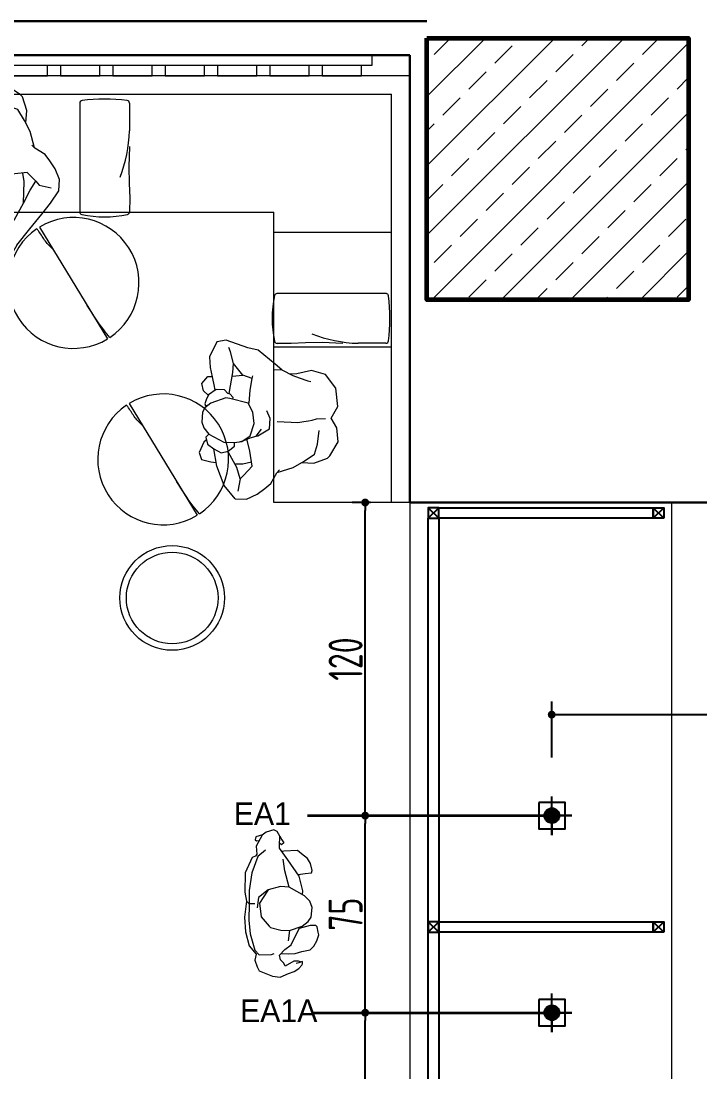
# Model space of a CAD drawing. Header units: millimetres. Extents: x 5429406 to 5440208, y -620941 to -619789.
# Drawn here: x 5436899.5 to 5437158.9, y -620281.8 to -619880.2 of the extents above; entities that cross this region are included whole.
import ezdxf

# ---------------------------------------------------------------- set-up
doc = ezdxf.new("R2010")
doc.units = ezdxf.units.MM
doc.header["$LTSCALE"] = 0.05
doc.header["$PDMODE"] = 3
for name, color, linetype in [('-DWG_ANA', 7, 'Continuous'), ('Kıtc-002 Çizgi', 7, 'Continuous'), ('Kıtc-040 Detay', 7, 'Continuous')]:
    doc.layers.add(name, color=color, linetype=linetype)
for name, color, linetype, lineweight in [('A-ALÇIPAN', 30, 'Continuous', 30), ('ELK', 1, 'Continuous', 35), ('f_kolon tarama', 252, 'Continuous', 5), ('KOLON', 165, 'Continuous', 60), ('tefriş', 45, 'Continuous', 18)]:
    doc.layers.add(name, color=color, linetype=linetype, lineweight=lineweight)
doc.styles.add('DIM', font='dim', dxfattribs={"width": 0.8})
doc.styles.add('TAKSİM', font='GOTHIC.TTF', dxfattribs={"height": 7})
doc.dimstyles.new('mcv100 OLCU', dxfattribs={"dimtxt": 13, "dimasz": 3, "dimexe": 5, "dimexo": 15, "dimgap": 1, "dimtad": 1, "dimdec": 0, "dimzin": 9, "dimtxsty": 'DIM', "dimblk": 'DOT', "dimcen": 2.5, "dimclrd": 256, "dimclre": 256, "dimclrt": 256, "dimadec": 1, "dimazin": 1, "dimtfac": 1, "dimtdec": 0, "dimtmove": 0, "dimatfit": 3, "dimldrblk": 'DOT', "dimfxl": 1, "dimlwd": -1, "dimlwe": -1, "dimarcsym": 0})

# ---------------------------------------------------------------- blocks, each defined once
blk = doc.blocks.new('cfcfcfcfc')
for p, q in [((220720.2749638649, -32185.75696089601), (220725.9542898391, -32182.87465660645)), ((220725.9542898391, -32182.87465660645), (220733.3866603464, -32182.47514965081)), ((220733.3866603464, -32182.47514965081), (220736.777211783, -32182.95759633459)), ((220736.777211783, -32182.95759633459), (220742.95946879, -32181.96910738868)), ((220737.8219944573, -32183.93598147585), (220736.777211783, -32182.95759633459)), ((220742.95946879, -32181.96910738868), (220748.5391777823, -32182.01586095586)), ((220748.5391777823, -32182.01586095586), (220753.9573235751, -32183.21392546567)), ((220719.0069831167, -32187.53506697623), (220719.7318549512, -32186.9712852369)), ((220719.7318549512, -32186.9712852369), (220720.2749638649, -32185.75696089601)), ((220719.9005096011, -32187.92203933416), (220726.1268966023, -32185.39550769543)), ((220726.1268966023, -32185.39550769543), (220732.8165091297, -32184.1364172318)), ((220732.8165091297, -32184.1364172318), (220737.8219944573, -32183.93598147585)), ((220735.6311020153, -32187.55262817802), (220739.5300722105, -32186.90010627503)), ((220737.8219944573, -32183.93598147585), (220744.0632200101, -32183.47591673069)), ((220738.0080686045, -32186.0885782749), (220737.8219944573, -32183.93598147585)), ((220744.0632200101, -32183.47591673069), (220749.4079694115, -32183.76417317112)), ((220749.4079694115, -32183.76417317112), (220755.6788254841, -32185.36761916723)), ((220753.9573235751, -32183.21392546567), (220757.2069877654, -32185.81054377627)), ((220755.6788254841, -32185.36761916723), (220757.5390876795, -32186.9210403411)), ((220757.2069877654, -32185.81054377627), (220759.5368211494, -32185.26620656288)), ((220757.5390876795, -32186.9210403411), (220757.565310262, -32191.65133890051)), ((220759.5368211494, -32185.26620656288), (220762.0305721079, -32185.96768868259)), ((220762.0305721079, -32185.96768868259), (220763.5952331154, -32186.72002275863)), ((220763.5952331154, -32186.72002275863), (220765.8696190244, -32191.70736428177)), ((220710.7236687546, -32191.48702913396), (220711.8576266333, -32189.90763217998)), ((220711.7594603094, -32190.0457882386), (220712.4235485416, -32187.41473156544)), ((220711.8576266333, -32189.90763217998), (220715.9147011692, -32187.4020147455)), ((220712.4235485416, -32187.41473156544), (220713.4814472586, -32187.12096912736)), ((220713.4814472586, -32187.12096912736), (220713.9541769376, -32187.65266323234)), ((220713.9541769376, -32187.65266323234), (220713.8668504294, -32188.63741884187)), ((220715.9147011692, -32187.4020147455), (220719.0069831167, -32187.53506697623)), ((220717.6637711413, -32190.88819976426), (220719.9005096011, -32187.92203933416)), ((220732.8224155314, -32191.37417818771), (220735.6311020153, -32187.55262817802)), ((220732.8224155314, -32191.37417818771), (220737.742761542, -32187.89522935108)), ((220737.742761542, -32187.89522935108), (220743.0340808277, -32188.22854869153)), ((220743.0340808277, -32188.22854869153), (220746.6937807411, -32191.12839707358)), ((220710.044569187, -32194.43236027706), (220710.7236687546, -32191.48702913396)), ((220710.7155692581, -32195.72071388726), (220710.044569187, -32194.43236027706)), ((220731.7884113461, -32196.07530008616), (220732.8224155314, -32191.37417818771)), ((220746.6937807411, -32191.12839707358), (220747.2126206226, -32191.69159516854)), ((220747.2126206226, -32191.69159516854), (220748.4009474103, -32195.56854311766)), ((220758.0017852365, -32194.72490876286), (220755.8409037825, -32196.8505739995)), ((220757.565310262, -32191.65133890051), (220757.2224796502, -32192.68500292911)), ((220759.7930471205, -32195.02905559989), (220758.0017852365, -32194.72490876286)), ((220766.2937965617, -32194.63580236641), (220765.03464594, -32197.91603382283)), ((220765.8696190244, -32191.70736428177), (220766.2937965617, -32194.63580236641)), ((220712.5535862284, -32196.65458864389), (220710.7155692581, -32195.72071388726)), ((220716.2354970942, -32196.40558305591), (220712.5535862284, -32196.65458864389)), ((220712.5535862284, -32196.65458864389), (220713.9512054443, -32197.30005128526)), ((220713.9512054443, -32197.30005128526), (220715.0953833433, -32198.00526553469)), ((220715.0953833433, -32198.00526553469), (220715.8861379908, -32197.12509693737)), ((220715.8861379908, -32197.12509693737), (220715.2517741084, -32196.46312554642)), ((220717.1316978563, -32196.35316014449), (220716.2354970942, -32196.40558305591)), ((220721.7129820531, -32199.35929380411), (220717.1316978563, -32196.35316014449)), ((220718.2746993256, -32203.17274726926), (220718.2926856884, -32197.96525876464)), ((220718.2926856884, -32197.96525876464), (220718.4305698325, -32197.20545015672)), ((220725.799096367, -32197.99311226522), (220721.3358221546, -32197.50822698984)), ((220732.1204645984, -32199.47548777393), (220725.799096367, -32197.99311226522)), ((220732.1204645984, -32199.47548777393), (220731.7884113461, -32196.07530008616)), ((220748.6341697503, -32198.89075630736), (220747.1757032005, -32203.81334139438)), ((220748.4009474103, -32195.56854311766), (220748.6341697503, -32198.89075630736)), ((220748.6341697503, -32198.89075630736), (220752.6404006589, -32198.1884012109)), ((220755.8409037825, -32196.8505739995), (220754.1041920916, -32199.31685331707)), ((220757.3679090977, -32195.34845452501), (220757.5138719996, -32198.0216760121)), ((220757.5138719996, -32198.0216760121), (220757.5725187139, -32200.70219444902)), ((220761.1165298869, -32196.22083149447), (220759.7930471205, -32195.02905559989)), ((220760.4124019521, -32200.13826749152), (220762.1598653195, -32196.70955074792)), ((220762.1598653195, -32196.70955074792), (220761.1165298869, -32196.22083149447)), ((220765.03464594, -32197.91603382283), (220764.4133302343, -32200.07951855504)), ((220728.0483852127, -32203.44546518893), (220721.7129820531, -32199.35929380411)), ((220735.5977304379, -32205.19788288257), (220732.1204645984, -32199.47548777393)), ((220747.9888946306, -32202.58489218795), (220747.5206385383, -32202.64912302418)), ((220747.729048042, -32204.03755728992), (220747.9888946306, -32202.58489218795)), ((220754.1041920916, -32199.31685331707), (220747.9888946306, -32202.58489218795)), ((220757.5725187139, -32200.70219444902), (220756.8570949709, -32203.33446176977)), ((220760.5550243759, -32201.82991804888), (220760.4124019521, -32200.13826749152)), ((220760.7862783664, -32202.66187759706), (220760.5550243759, -32201.82991804888)), ((220760.6780010334, -32203.39609870698), (220760.7911674885, -32203.02058416956)), ((220760.7911674885, -32203.02058416956), (220761.2014847836, -32201.94503817083)), ((220761.2014847836, -32201.94503817083), (220761.3932582805, -32200.9363809408)), ((220763.346100725, -32201.82771435259), (220762.052268826, -32203.07349535202)), ((220764.4133302343, -32200.07951855504), (220763.346100725, -32201.82771435259)), ((220719.5314209799, -32204.6209348009), (220718.2746993256, -32203.17274726926)), ((220721.4273792493, -32206.79556692734), (220719.5314209799, -32204.6209348009)), ((220723.4265145014, -32207.8836451753), (220721.4273792493, -32206.79556692734)), ((220727.1671751442, -32205.71453262093), (220726.9369413852, -32208.15753894643)), ((220727.4758861059, -32203.08509017261), (220727.1671751442, -32205.71453262093)), ((220733.7687228632, -32204.53547764754), (220728.0483852127, -32203.44546518893)), ((220735.0854600902, -32204.35486038517), (220733.7687228632, -32204.53547764754)), ((220737.7495383262, -32207.07706957379), (220735.5977304379, -32205.19788288257)), ((220745.5662181176, -32206.14651541152), (220743.9085217413, -32207.3419521817)), ((220747.1757032005, -32203.81334139438), (220745.5662181176, -32206.14651541152)), ((220747.0926012821, -32206.85673153693), (220747.729048042, -32204.03755728992)), ((220747.11124633, -32209.07355060759), (220747.0926012821, -32206.85673153693)), ((220756.3924650574, -32206.47670697385), (220754.9585909721, -32207.88441004181)), ((220756.8570949709, -32203.33446176977), (220756.3924650574, -32206.47670697385)), ((220761.567754635, -32203.40197091321), (220760.6780010334, -32203.39609870698)), ((220762.052268826, -32203.07349535202), (220761.567754635, -32203.40197091321)), ((220726.0843847114, -32208.44645878991), (220723.4265145014, -32207.8836451753)), ((220726.9369413852, -32208.15753894643), (220726.0843847114, -32208.44645878991)), ((220740.2112616435, -32207.83562495899), (220737.7495383262, -32207.07706957379)), ((220743.9085217413, -32207.3419521817), (220740.2112616435, -32207.83562495899)), ((220747.7400883506, -32209.48084452511), (220747.11124633, -32209.07355060759)), ((220749.7212384248, -32209.795235757), (220747.7400883506, -32209.48084452511)), ((220750.8239582654, -32210.02005373414), (220749.7212384248, -32209.795235757)), ((220752.9845143159, -32209.18560371951), (220750.8239582654, -32210.02005373414)), ((220754.9585909721, -32207.88441004181), (220752.9845143159, -32209.18560371951))]:
    blk.add_line(p, q)
blk = doc.blocks.new('insanplanoturan2')
for p, q in [((-4.345460804039348, 28.00359662565734), (-8.086140399309741, 30.21107921943279)), ((-1.535937502870588, 25.72386914699471), (-5.348861983028186, 20.44999255022937)), ((-3.590950618071972, 26.86895153683618), (-4.345460804039348, 28.00359662565734)), ((1.113041609659938, 27.39352870883213), (-1.535937502870588, 25.72386914699471)), ((3.272360946843925, 27.83502522758722), (1.113041609659938, 27.39352870883213)), ((6.996986123250487, 27.12060358814717), (3.272360946843925, 27.83502522758722)), ((8.626509637928372, 25.99679426767967), (6.996986123250487, 27.12060358814717)), ((10.1436522205595, 23.58863143810645), (8.626509637928372, 25.99679426767967)), ((10.16773384885524, 25.88441333563292), (9.258668015088475, 25.73298380769902)), ((9.258668015088475, 25.73298380769902), (9.55863200756339, 24.51723495079868)), ((11.59657712773533, 25.19407332448859), (10.16773384885524, 25.88441333563292)), ((13.3705904121876, 24.0702640040211), (11.59657712773533, 25.19407332448859)), ((13.24215506127702, 24.15856330777211), (15.04827718345692, 25.75597798472234)), ((15.04827718345692, 25.75597798472234), (17.91399095064907, 26.12522961859024)), ((17.91399095064907, 26.12522961859024), (20.40242587454139, 23.48427771549161)), ((-5.348861983028186, 20.44999255022937), (-5.846548967806655, 16.4283606248421)), ((11.38786968250566, 17.64849645849252), (10.1436522205595, 23.58863143810645)), ((14.97603229856975, 20.86740744068872), (13.3705904121876, 24.0702640040211)), ((14.47834531379127, 17.79298622826692), (14.97603229856976, 20.86740744068872)), ((16.26841301710737, 21.47747535751393), (14.73521601561242, 21.50155698580966)), ((14.97603229856976, 20.86740744068872), (14.97603229856976, 20.8674074406887)), ((20.07393316490364, 21.80976609806996), (16.26841301710737, 21.47747535751393)), ((23.66147290389714, 22.16781536865825), (20.07393316490364, 21.80976609806996)), ((20.40242587454139, 23.48427771549161), (20.20174563874362, 21.81461815365419)), ((27.75534971417161, 21.89489024797328), (23.66147290389714, 22.16781536865825)), ((33.10949840525604, 18.44319019225169), (27.75534971417161, 21.89489024797328)), ((-27.27919815100826, 18.74019694123238), (-27.92940211499302, 14.4055038480006)), ((-27.27919815100826, 18.74019694123238), (-27.27919815100826, 18.74019694123238)), ((-19.98246477740141, 15.9065920117679), (-24.47770205927142, 17.28727203405654)), ((-14.02854905353609, 17.26393155583073), (-14.37229696526596, 14.20222774494337)), ((-5.846548967806655, 16.4283606248421), (-5.830494548942816, 13.53053801992232)), ((8.40977498326675, 9.372443534192563), (10.99453642034204, 16.09121782870185)), ((10.99453642034204, 16.09121782870185), (11.38786968250566, 17.64849645849252)), ((12.59195109729226, 15.84237433631261), (12.96922994059207, 16.6611496983675)), ((12.93712110286442, 16.1313538758614), (20.71548704238591, 13.8837352349264)), ((12.96922994059207, 16.6611496983675), (14.47834531379127, 17.79298622826692)), ((33.27004259389427, 14.87108199505142), (33.10949840525604, 18.44319019225169)), ((-27.92940211499302, 14.4055038480006), (-26.54872209270438, 10.19924610567939)), ((-18.78641057204672, 14.34128617254531), (-19.98246477740141, 15.9065920117679)), ((-15.71379465674572, 10.73108663746928), (-18.78641057204672, 14.34128617254531)), ((-14.37229696526596, 14.20222774494337), (-14.0503570072194, 10.86550448852797)), ((-5.846548967806655, 14.49380315175161), (-5.54151500939404, 12.71176265786743)), ((-5.830494548942816, 13.53053801992232), (-4.08056289278629, 10.143055639656)), ((-5.54151500939404, 12.71176265786743), (-4.915392673705007, 10.26346378113467)), ((11.38786968250566, 14.95135408937053), (10.63719194177494, 15.1623441375197)), ((11.38786968250566, 14.95135408937053), (12.59195109729226, 15.84237433631261)), ((19.31072539180153, 14.27706849709003), (19.29302217989135, 10.19777053079887)), ((19.29302217989135, 10.19777053079887), (24.15915988867561, 13.11312312946297)), ((20.71548704238591, 13.8837352349264), (24.15915988867561, 13.11312312946297)), ((24.15915988867561, 13.11312312946297), (28.6495679520367, 13.70296832546563)), ((28.6495679520367, 13.70296832546563), (30.44927111887321, 14.22506110574106)), ((29.4009276477133, 7.028498380074659), (33.27004259389427, 14.87108199505142)), ((-26.54872209270438, 10.19924610567939), (-24.71049113279683, 6.988362332915095)), ((-15.71379465674572, 10.73108663746928), (-9.907324221022513, 10.95137932756424)), ((-9.907324221022513, 10.95137932756424), (-5.083964071775128, 11.59598054683185)), ((-4.915392673705007, 10.26346378113467), (-4.514032202109469, 7.823192113833812)), ((-4.08056289278629, 10.143055639656), (0.3504567136284109, 8.039926768495405)), ((0.3504567136284109, 8.039926768495405), (4.733313063451668, 8.080062815654955)), ((4.733313063451668, 8.080062815654955), (8.40977498326675, 9.372443534192563)), ((8.2813396323562, 9.051355156916145), (13.28229110843659, 8.104144443950688)), ((13.28229110843659, 8.104144443950688), (17.60895699223646, 6.771627678253502)), ((17.60895699223646, 6.771627678253502), (19.29302217989135, 10.19777053079887)), ((-24.71049113279683, 6.988362332915095), (-23.10504924641469, 4.459791361863228)), ((-23.10504924641469, 4.459791361863228), (-19.3723968605762, 1.746594573877399)), ((-4.514032202109469, 7.823192113833809), (-2.097795312042784, 5.48920205494715)), ((-4.514032202109469, 7.823192113833812), (-4.457841736086095, 7.26931466303197)), ((-4.457841736086095, 7.26931466303197), (-2.362740074357397, 2.525233888772739)), ((17.60895699223646, 6.771627678253502), (18.58024933349765, 6.346185578362238)), ((28.02827483485657, 3.215573899917061), (29.4009276477133, 7.028498380074659)), ((-19.3723968605762, 1.746594573877399), (-18.30477800613208, 0.5665947873865242)), ((-19.25551216677739, 1.617406228099767), (-18.03185288544712, -4.747417856538366)), ((-2.362740074357397, 2.525233888772739), (1.562565337846941, 1.754621783309307)), ((1.562565337846941, 1.754621783309307), (4.620932131404921, 2.65366923968331)), ((22.00786776092354, -2.612180147650122), (28.02827483485657, 3.215573899917061)), ((0.1256948495349235, -0.7980308160382954), (-0.8054614445667241, -6.08796183166746)), ((20.00106540294585, -1.560615712069815), (19.45521516157593, -4.875853207448937)), ((19.45521516157594, -4.875853207448866), (22.00786776092354, -2.612180147650122)), ((-18.03185288544712, -4.747417856538366), (-16.16954029724383, -9.13027420636162)), ((-0.8054614445667241, -6.08796183166746), (-1.166685869002706, -8.58442396499169)), ((19.45521516157593, -4.875853207448937), (16.82229046790921, -8.79313141022137)), ((17.23970535836857, -10.34238283058014), (17.45661857582844, -7.849134827625004)), ((-16.61906402543083, -8.2151723311238), (-17.3495400837347, -12.82279054504055)), ((-16.16954029724383, -9.13027420636162), (-14.03430258835558, -13.41680404300194)), ((-1.166685869002706, -8.58442396499169), (-1.046277727524036, -10.84809702479051)), ((-1.046277727524036, -10.84809702479051), (-1.046277727524036, -12.66224635640233)), ((15.62623626255452, -11.0648316794521), (14.15725693651486, -14.23557940505683)), ((16.82229046790921, -8.79313141022137), (15.62623626255452, -11.0648316794521)), ((17.93004536951285, -16.07381036496444), (17.23970535836857, -10.34238283058014)), ((-17.3495400837347, -12.82279054504055), (-16.11334983122045, -18.20904807385264)), ((-14.03430258835558, -13.41680404300194), (-10.39797671570002, -15.06238197654363)), ((-10.39797671570002, -15.06238197654363), (-5.212399422685699, -16.26646339133025)), ((-1.046277727524036, -12.66224635640233), (-1.014168889796402, -14.10714405414626)), ((-1.014168889796402, -14.10714405414626), (-0.7251893502476108, -15.80088524427942)), ((-0.7251893502476108, -15.80088524427943), (-0.9933072172564295, -19.22757195790757)), ((14.15725693651486, -14.23557940505683), (13.75589646491931, -15.31122546893288)), ((-16.11334983122045, -18.20904807385264), (-15.31865609746129, -19.10809553022663)), ((-15.31865609746129, -19.10809553022663), (-10.34981345910856, -22.99326489527142)), ((15.73861719460125, -21.25938765797871), (17.93004536951285, -16.07381036496444)), ((-10.34981345910856, -22.99326489527142), (-5.003691977456022, -23.14578187447773)), ((-5.003691977456022, -23.14578187447773), (-1.150631450138881, -21.35571417116164)), ((-1.150631450138881, -21.35571417116164), (3.071680711046156, -24.3980265458558)), ((10.12759780169568, -24.50238026847064), (15.73861719460125, -21.25938765797871)), ((3.071680711046156, -24.3980265458558), (10.12759780169568, -24.50238026847064))]:
    blk.add_line(p, q)
for points in [[(-8.086140399309741, 30.21107921943279), (-10.88249880090666, 29.65680511091762), (-12.15447909533538, 26.26745591525057), (-12.64088786085354, 24.24230543135512)], [(-27.27919815100826, 18.74019694123238), (-21.76499760181332, 22.31321518697231), (-14.13311524095474, 24.14911266795863), (-7.349219842096375, 24.57278131741703)], [(-1.535937502870588, 25.72386914699471), (-2.543960588857374, 26.97357033101454), (-5.370583696477013, 26.69112456470893), (-7.349219842096375, 24.57278131741703), (-9.186524876906276, 21.88954671309855), (-8.903862655287298, 19.20631193319545), (-7.349219842096375, 16.52307715329235), (-5.846548967806655, 16.4283606248421)], [(-19.98246477740141, 15.9065920117679), (-15.54642694333614, 16.66430003644516), (-9.469187098525254, 19.06508905004264), (-8.903862655287298, 19.20631193319545)]]:
    blk.add_lwpolyline(points)
blk = doc.blocks.new('xccxc')
at = {"rotation": 180}
blk.add_blockref('insanplanoturan2', (220488.9099764498, -31825.14439994723), dxfattribs=at)
blk = doc.blocks.new('dada')
for p, q in [((219973.4297527905, -31806.8618306515), (219967.8187333976, -31810.10482326217)), ((219980.4856698812, -31806.96618437461), (219973.4297527905, -31806.8618306515)), ((219984.7079820423, -31810.00849674895), (219980.4856698812, -31806.96618437461)), ((219988.5610425697, -31808.21842904549), (219984.7079820423, -31810.00849674895)), ((219993.9071640513, -31808.37094602522), (219988.5610425697, -31808.21842904549)), ((219998.8760066897, -31812.25611538973), (219993.9071640513, -31808.37094602522)), ((219967.8187333976, -31810.10482326217), (219965.6273052227, -31815.2904005551)), ((219984.2825399424, -31815.56332567588), (219984.5506578094, -31812.1366389624)), ((219999.6707004234, -31813.15516284641), (219998.8760066897, -31812.25611538973)), ((220000.906890676, -31818.54142037474), (219999.6707004234, -31813.15516284641)), ((219965.6273052227, -31815.2904005551), (219966.3176452338, -31821.02182808958)), ((219967.9311143297, -31820.29937924046), (219969.4000936557, -31817.12863151517)), ((219969.4000936557, -31817.12863151517), (219969.8014541273, -31816.05298545092)), ((219984.571519482, -31817.25706686612), (219984.2825399424, -31815.56332567588)), ((219984.6036283198, -31818.70196456343), (219984.571519482, -31817.25706686612)), ((219993.9553273079, -31816.30182894386), (219988.7697500149, -31815.09774752866)), ((219997.5916531805, -31817.9474068775), (219993.9553273079, -31816.30182894386)), ((219966.3176452338, -31821.02182808958), (219966.1007320164, -31823.51507609218)), ((219966.7350601243, -31822.57107951), (219967.9311143297, -31820.29937924046)), ((219984.6036283198, -31820.51611389566), (219984.6036283198, -31818.70196456343)), ((219984.7240364612, -31822.7797869553), (219984.6036283198, -31820.51611389566)), ((219999.7268908894, -31822.23393671375), (219997.5916531805, -31817.9474068775)), ((220000.1764146177, -31823.1490385893), (220000.906890676, -31818.54142037474)), ((219964.1021354306, -31826.48835771225), (219966.7350601243, -31822.57107951)), ((219983.4316557427, -31830.56618010413), (219984.3628120367, -31825.27624908809)), ((219984.3628120367, -31825.27624908809), (219984.7240364612, -31822.7797869553)), ((220001.5892034777, -31826.61679306321), (219999.7268908894, -31822.23393671375)), ((219961.5494828313, -31828.75203077283), (219955.5290757574, -31834.57978482053)), ((219964.1021354306, -31826.48835771225), (219961.5494828313, -31828.75203077283)), ((219963.5562851892, -31829.8035952083), (219964.1021354306, -31826.48835771225)), ((220002.812862759, -31832.98161714871), (220001.5892034777, -31826.61679306321)), ((219981.9947852543, -31833.11883270342), (219978.9364184608, -31834.0178801601)), ((219985.9200906666, -31833.88944480915), (219981.9947852543, -31833.11883270342)), ((220002.9297474528, -31833.11080549445), (220001.8621285984, -31831.93080570709)), ((220006.6623998386, -31835.82400228243), (220002.9297474528, -31833.11080549445)), ((219955.5290757574, -31834.57978482053), (219954.1564229445, -31838.39270930059)), ((219988.0713827943, -31839.18740303416), (219985.6551459042, -31836.8534129753)), ((219988.0151923284, -31838.63352558363), (219985.9200906666, -31833.88944480915)), ((220008.267841725, -31838.35257325295), (220006.6623998386, -31835.82400228243)), ((219954.1564229445, -31838.39270930059), (219950.2873079983, -31846.23529291499)), ((219964.2643284123, -31841.56198145051), (219959.3981907036, -31844.47733404927)), ((219964.2466252003, -31845.64127941683), (219964.2643284123, -31841.56198145051)), ((219965.9483935999, -31838.13583859868), (219964.2643284123, -31841.56198145051)), ((219965.9483935999, -31838.13583859868), (219964.9771012587, -31837.71039649818)), ((219970.2750594838, -31839.4683553639), (219965.9483935999, -31838.13583859868)), ((219975.2760109598, -31840.4155660772), (219970.2750594838, -31839.4683553639)), ((219975.1475756089, -31840.73665445458), (219972.5628141719, -31847.45542874906)), ((219978.8240375288, -31839.44427373607), (219975.1475756089, -31840.73665445458)), ((219983.2068938786, -31839.40413768843), (219978.8240375288, -31839.44427373607)), ((219987.6379134851, -31841.50726655938), (219983.2068938786, -31839.40413768843)), ((219989.3878451411, -31844.89474893987), (219987.6379134851, -31841.50726655938)), ((219988.0713827943, -31839.18740303416), (219988.0151923284, -31838.63352558363)), ((219988.4727432659, -31841.62767470136), (219988.0713827943, -31839.18740303416)), ((220010.106072685, -31841.56345702588), (220008.267841725, -31838.35257325295)), ((220011.4867527073, -31845.76971476778), (220010.106072685, -31841.56345702588)), ((219954.9077826402, -31845.06717924561), (219953.1080794733, -31845.58927202571)), ((219959.3981907036, -31844.47733404927), (219954.9077826402, -31845.06717924561)), ((219962.8418635499, -31845.247946155), (219959.3981907036, -31844.47733404927)), ((219970.6202294894, -31847.49556479576), (219962.8418635499, -31845.247946155)), ((219989.0988656016, -31844.07597357847), (219988.4727432659, -31841.62767470136)), ((219993.4646748132, -31842.31559024818), (219988.641314664, -31842.96019146659)), ((219989.40389956, -31845.85801407203), (219989.0988656016, -31844.07597357847)), ((219989.40389956, -31847.79257154532), (219989.3878451411, -31844.89474893987)), ((219999.271145249, -31842.09529755797), (219993.4646748132, -31842.31559024818)), ((219997.0136941015, -31853.7246793152), (219997.9296475574, -31845.56643866535)), ((219997.9296475574, -31845.56643866535), (219997.6077075994, -31842.2297154085)), ((219999.271145249, -31842.09529755797), (220002.3437611642, -31845.7054970923)), ((219950.2873079983, -31846.23529291499), (219950.447852187, -31849.80740111202)), ((219969.0790052784, -31849.15719714828), (219968.5813182937, -31852.23161836129)), ((219970.5881206517, -31848.02536061846), (219969.0790052784, -31849.15719714828)), ((219970.965399495, -31847.20658525612), (219970.5881206517, -31848.02536061846)), ((219972.1694809097, -31846.31556500934), (219970.965399495, -31847.20658525612)), ((219972.1694809097, -31846.31556500934), (219972.9201586505, -31846.52655505735)), ((219972.5628141719, -31847.45542874906), (219972.1694809097, -31849.01270737845)), ((219972.1694809097, -31849.01270737845), (219973.4136983716, -31854.95284235824)), ((219988.9062125753, -31851.81420347068), (219989.40389956, -31847.79257154532)), ((219997.0136941015, -31853.7246793152), (219999.9677071724, -31848.98059854071)), ((219999.9677071724, -31848.98059854071), (220002.3437611642, -31845.7054970923)), ((220002.3437611642, -31845.7054970923), (220003.5398153696, -31847.2708029316)), ((220003.5398153696, -31847.2708029316), (220008.0350526516, -31848.65148295436)), ((220010.8365487432, -31850.10440786157), (220011.4867527073, -31845.76971476778)), ((219950.447852187, -31849.80740111202), (219955.802000878, -31853.25910116799)), ((219955.802000878, -31853.25910116799), (219959.8958776883, -31853.53202628877)), ((219959.8958776883, -31853.53202628877), (219963.4834174273, -31853.17397701806)), ((219963.1549247177, -31854.84848863605), (219963.3556049535, -31853.17882907364)), ((219963.4834174273, -31853.17397701806), (219967.2889375751, -31852.84168627739)), ((219967.2889375751, -31852.84168627739), (219968.8221345766, -31852.86576790616)), ((219968.5813182937, -31852.23161836129), (219970.18676018, -31855.43447492432)), ((219968.5813182937, -31852.23161836129), (219968.5813182937, -31852.23161836129)), ((219985.0932880951, -31857.08808006693), (219988.9062125753, -31851.81420347068)), ((220007.3768214781, -31854.47120979216), (220010.8365487432, -31850.10440786157)), ((220010.8365487432, -31850.10440786157), (220010.8365487432, -31850.10440786157)), ((219965.6433596415, -31857.48944053866), (219963.1549247177, -31854.84848863605)), ((219968.5090734088, -31857.12018890467), (219965.6433596415, -31857.48944053866)), ((219970.315195531, -31855.52277422763), (219968.5090734088, -31857.12018890467)), ((219970.18676018, -31855.43447492432), (219971.9607734645, -31856.55828424424)), ((219971.9607734645, -31856.55828424424), (219973.3896167434, -31857.24862425562)), ((219973.3896167434, -31857.24862425562), (219974.2986825771, -31857.09719472818)), ((219973.4136983716, -31854.95284235824), (219974.9308409543, -31857.3610051877)), ((219974.2986825771, -31857.09719472818), (219973.9987185846, -31855.88144587141)), ((219974.9308409543, -31857.3610051877), (219976.5603644689, -31858.48481450856)), ((219982.4443089826, -31858.75773962933), (219985.0932880951, -31857.08808006693)), ((219985.7996825251, -31856.20508703005), (219987.9028113963, -31859.36780754544)), ((219993.1686607835, -31859.66481429499), (219997.0136941015, -31853.7246793152)), ((220003.6682507206, -31858.46876008969), (220007.3768214781, -31854.47120979216)), ((219976.5603644689, -31858.48481450856), (219980.2849896453, -31859.19923614778)), ((219980.2849896453, -31859.19923614778), (219982.4443089826, -31858.75773962933)), ((219987.9028113963, -31859.36780754544), (219991.6434909916, -31861.5752901395)), ((219988.5677589089, -31865.90963839062), (219991.6434909916, -31861.5752901395)), ((219991.6434909916, -31861.5752901395), (219993.1686607835, -31859.66481429499)), ((219998.7234897105, -31863.71855505809), (220003.6682507206, -31858.46876008969)), ((219993.3372321817, -31869.50617305815), (219998.7234897105, -31863.71855505809)), ((219983.158730622, -31868.06930256981), (219981.0475745414, -31869.81923422657)), ((219984.8604990216, -31866.76889464233), (219983.158730622, -31868.06930256981)), ((219986.8030837041, -31865.86984718565), (219984.8604990216, -31866.76889464233)), ((219988.5677589089, -31865.90963839062), (219986.8030837041, -31865.86984718565)), ((219993.3372321817, -31869.50617305815), (219991.2180488916, -31872.74916566882)), ((219980.0843094096, -31870.44535656154), (219978.8160103194, -31871.79392774656)), ((219978.8160103194, -31871.79392774656), (219978.8641735759, -31872.05079844847)), ((219978.8641735759, -31872.05079844847), (219979.1531531155, -31872.17120658953)), ((219979.1527900758, -31874.38074640811), (219980.2689352265, -31873.42345126134)), ((219979.1531531155, -31872.17120658953), (219981.2161459395, -31871.84209100317)), ((219981.0475745414, -31869.81923422657), (219980.0843094096, -31870.44535656154)), ((219980.2689352265, -31873.42345126134), (219981.4970268902, -31872.1621443785)), ((219981.2161459395, -31871.84209100317), (219982.1794110713, -31871.28018634274)), ((219981.4970268902, -31872.1621443785), (219982.1794110713, -31871.28018634274)), ((219982.1794110713, -31871.28018634274), (219982.7252613127, -31870.18045865066)), ((219991.2180488916, -31872.74916566882), (219987.8768357517, -31875.8568393809)), ((219976.2713849294, -31878.09528715044), (219976.6566909822, -31876.8671241074)), ((219976.6566909822, -31876.8671241074), (219977.5156023913, -31876.05637595497)), ((219977.5156023913, -31876.05637595497), (219978.4547858949, -31875.02889314734)), ((219978.6715205496, -31877.01161387723), (219977.8607723969, -31877.76617156409)), ((219978.1176430988, -31877.91868854288), (219979.0487993929, -31877.16413085602)), ((219978.4547858949, -31875.02889314734), (219979.1527900758, -31874.38074640811)), ((219980.1324726662, -31875.8316140908), (219978.6715205496, -31877.01161387723)), ((219979.0487993929, -31877.16413085602), (219980.260908017, -31876.21692014366)), ((219981.039547332, -31877.68589946974), (219979.1555914146, -31879.29314953248)), ((219982.06766917, -31874.36340160176), (219980.1324726662, -31875.8316140908)), ((219980.260908017, -31876.21692014366), (219981.2803636149, -31875.31787268698)), ((219982.2115199091, -31876.84304247864), (219981.039547332, -31877.68589946974)), ((219983.4742533857, -31877.43193497855), (219981.2458448934, -31878.56295809589)), ((219981.2803636149, -31875.31787268698), (219982.2275743279, -31874.55528779115)), ((219982.2275743279, -31874.55528779115), (219982.06766917, -31874.36340160176)), ((219982.2115199091, -31876.84304247864), (219983.8633408775, -31875.8767784673)), ((219982.2275743279, -31874.55528779115), (219983.8633408775, -31875.8767784673)), ((219985.165176326, -31876.82246678203), (219983.4742533857, -31877.43193497855)), ((219983.8633408775, -31875.8767784673), (219986.6805280104, -31877.05314712293)), ((219986.6805280104, -31877.05314712293), (219984.2877995938, -31878.28020231679)), ((219985.9787222246, -31876.82246678203), (219985.165176326, -31876.82246678203)), ((219987.8768357517, -31875.8568393809), (219986.6805280104, -31877.05314712293)), ((219976.4078474898, -31878.38426669009), (219976.2713849294, -31878.09528715044)), ((219976.7851263331, -31878.45651157453), (219976.4078474898, -31878.38426669009)), ((219976.4800923746, -31879.78100113078), (219978.1176430988, -31877.91868854288)), ((219976.616554935, -31880.36698741998), (219976.4800923746, -31879.78100113078)), ((219976.8814528462, -31880.615830912), (219976.616554935, -31880.36698741998)), ((219977.8607723969, -31877.76617156409), (219976.7851263331, -31878.45651157453)), ((219979.1555914146, -31879.29314953248), (219976.8814528462, -31880.615830912)), ((219981.2458448934, -31878.56295809589), (219979.1555914146, -31879.29314953248)), ((219979.4418951173, -31879.51725859913), (219979.1555914146, -31879.29314953248)), ((219981.0336153805, -31879.23450300258), (219979.4418951173, -31879.51725859913)), ((219984.2877995938, -31878.28020231679), (219981.0336153805, -31879.23450300258))]:
    blk.add_line(p, q)
blk = doc.blocks.new('asdffadsf')
at = {"layer": 'tefriş'}
blk.add_line((5433363.582288195, -614780.7822562325), (5433389.492741539, -614823.5449550188), dxfattribs=at)
for start, end in [(303.6210194698995, 121.2121957604998), (124.1201510552963, 301.2121957604999)]:
    blk.add_arc((5433376.537514868, -614802.1636056261), 24.99999999961665, start, end, dxfattribs=at)
blk.add_open_spline([(5433368.80700947, -614789.4051536823), (5433367.754630568, -614788.3950490899), (5433365.614027197, -614786.3404342624), (5433363.995999879, -614783.3205738774), (5433362.791980511, -614781.8044277657), (5433362.51426011, -614781.4670279872)], degree=3, knots=[0, 0, 0, 0, 4.350658840891996, 8.84950749729527, 10.1599943372715, 10.1599943372715, 10.1599943372715, 10.1599943372715], dxfattribs=at)
blk.add_spline([(5433390.379941784, -614822.9815598255), (5433388.046159912, -614820.1029216609), (5433381.71917861, -614810.7154407798)], degree=3, dxfattribs=at)
blk = doc.blocks.new('A$C14D17327')
at = {"layer": 'Kıtc-002 Çizgi', "color": 1, "elevation": -1.444281839363095e-08}
blk.add_lwpolyline([(-3.628785634646192e-06, 4.000000733699835), (3.999996371214365, 4.000000733699835), (3.999996371214365, 7.336998351092916e-07), (-3.628785634646192e-06, 7.336998351092916e-07)], close=True, dxfattribs=at)
for points in [[(-3.628785634646192e-06, 4.000000733699835), (3.999996371214365, 7.336998351092916e-07)], [(-3.628785634646192e-06, 7.336998351092916e-07), (3.999996371214365, 4.000000733699835)]]:
    blk.add_lwpolyline(points, dxfattribs=at)
blk = doc.blocks.new('A$C611F6802')
at = {"layer": '-DWG_ANA'}
h = blk.add_hatch(dxfattribs=at)
h.set_pattern_fill('ANSI31', color=1, style=0)
h.set_pattern_definition([(45, (-55670.14020227872, -22065.11067284289), (-0.08838834764831843, 0.08838834764831845), [])])
h.paths.add_polyline_path([(4.423971784401617, 7.700424825947266, 1), (10.13888412773802, 7.700424825947266, 1)])
at = {"layer": '-DWG_ANA', "color": 1}
for p, q in [((7.28142795606982, 7.700424825947266), (7.28142795606982, 15.25836134111159)), ((7.28142795606982, 15.25836134111159), (7.28142795606982, 0)), ((7.28142795606982, 7.629180670555797), (0, 7.629180670555797)), ((7.28142795606982, 7.629180670555797), (14.67722620816494, 7.629180670555797)), ((14.67722620816494, 7.629180670555797), (7.28142795606982, 7.629180670555797))]:
    blk.add_line(p, q, dxfattribs=at)
blk.add_lwpolyline([(2.28142795606982, 2.700424825947266), (12.28142795606982, 2.700424825947266), (12.28142795606982, 12.70042482594727), (2.28142795606982, 12.70042482594727)], close=True, dxfattribs=at)
blk.add_circle((7.28142795606982, 7.700424825947266), 2.857456171668203, dxfattribs=at)
blk = doc.blocks.new('_DOT')
at = {"color": 0, "linetype": 'ByBlock'}
blk.add_line((-0.5, 1e-16), (-1, 2e-16), dxfattribs=at)
at = {"linetype": 'ByBlock', "const_width": 0.5}
blk.add_lwpolyline([(-0.25, 0, 1), (0.25, 0, 1)], format="xyb", close=True, dxfattribs=at)
blk = doc.blocks.new('*D246')
at = {"transparency": 16777216}
for p, q in [((5437102.260252071, -620161.5690297879), (5437102.260252071, -620140.246009027)), ((5437297.265792609, -620161.5690297879), (5437297.265792609, -620140.246009027)), ((5437105.260252071, -620145.246009027), (5437294.265792609, -620145.246009027))]:
    blk.add_line(p, q, dxfattribs=at)
at = {"layer": 'Defpoints', "color": 0, "transparency": 16777216}
for p in [(5437297.265792609, -620145.246009027), (5437102.260252071, -620176.5690297879), (5437297.265792609, -620176.5690297879)]:
    blk.add_point(p, dxfattribs=at)
at = {"transparency": 16777216, "xscale": 3, "yscale": 3, "zscale": 3, "rotation": 180}
blk.add_blockref('_DOT', (5437102.260252071, -620145.246009027), dxfattribs=at)
at = {"transparency": 16777216, "xscale": 3, "yscale": 3, "zscale": 3}
blk.add_blockref('_DOT', (5437297.265792609, -620145.246009027), dxfattribs=at)
at = {"transparency": 16777216, "insert": (5437199.76302234, -620137.746009027), "char_height": 13, "attachment_point": 5, "style": 'DIM'}
blk.add_mtext('195', dxfattribs=at)
blk = doc.blocks.new('*D252')
at = {"transparency": 16777216}
for p, q in [((5437019.740408737, -620259.1586884042), (5437025.992695798, -620259.1586884042)), ((5437030.992695798, -620373.3533833539), (5437030.992695798, -620262.1586884042)), ((5437026.387383843, -620376.3533833539), (5437025.992695798, -620376.3533833539))]:
    blk.add_line(p, q, dxfattribs=at)
at = {"layer": 'Defpoints', "color": 0, "transparency": 16777216}
for p in [(5437030.992695798, -620259.1586884042), (5437034.740408737, -620259.1586884042), (5437041.387383843, -620376.3533833539)]:
    blk.add_point(p, dxfattribs=at)
at = {"transparency": 16777216, "xscale": 3, "yscale": 3, "zscale": 3}
for p, rotation in [((5437030.992695798, -620259.1586884042), 90), ((5437030.992695798, -620376.3533833539), 270)]:
    blk.add_blockref('_DOT', p, dxfattribs=dict(at, rotation=rotation))
at = {"transparency": 16777216, "insert": (5437023.492695797, -620317.7560358805), "char_height": 13, "attachment_point": 5, "rotation": 90, "style": 'DIM'}
blk.add_mtext('117', dxfattribs=at)
blk = doc.blocks.new('*D253')
at = {"transparency": 16777216}
for p, q in [((5437019.740408737, -620183.8504577442), (5437025.9926958, -620183.8504577442)), ((5437030.9926958, -620256.1586884042), (5437030.9926958, -620186.8504577442)), ((5437019.740408737, -620259.1586884042), (5437025.9926958, -620259.1586884042))]:
    blk.add_line(p, q, dxfattribs=at)
at = {"layer": 'Defpoints', "color": 0, "transparency": 16777216}
for p in [(5437030.9926958, -620183.8504577442), (5437034.740408737, -620183.8504577442), (5437034.740408737, -620259.1586884042)]:
    blk.add_point(p, dxfattribs=at)
at = {"transparency": 16777216, "xscale": 3, "yscale": 3, "zscale": 3}
for p, rotation in [((5437030.9926958, -620183.8504577442), 90), ((5437030.9926958, -620259.1586884042), 270)]:
    blk.add_blockref('_DOT', p, dxfattribs=dict(at, rotation=rotation))
at = {"transparency": 16777216, "insert": (5437023.492695799, -620221.5045730757), "char_height": 13, "attachment_point": 5, "rotation": 90, "style": 'DIM'}
blk.add_mtext('75', dxfattribs=at)
blk = doc.blocks.new('*D254')
at = {"transparency": 16777216}
for p, q in [((5437033.0680795, -620064.1748144419), (5437025.992695802, -620064.1748144419)), ((5437030.992695802, -620180.8504577442), (5437030.992695802, -620067.1748144419)), ((5437019.740408737, -620183.8504577442), (5437025.992695802, -620183.8504577442))]:
    blk.add_line(p, q, dxfattribs=at)
at = {"layer": 'Defpoints', "color": 0, "transparency": 16777216}
for p in [(5437030.992695802, -620064.1748144419), (5437048.0680795, -620064.1748144419, -245.2496502246701), (5437034.740408737, -620183.8504577442)]:
    blk.add_point(p, dxfattribs=at)
at = {"transparency": 16777216, "xscale": 3, "yscale": 3, "zscale": 3}
for p, rotation in [((5437030.992695802, -620064.1748144419), 90), ((5437030.992695802, -620183.8504577442), 270)]:
    blk.add_blockref('_DOT', p, dxfattribs=dict(at, rotation=rotation))
at = {"transparency": 16777216, "insert": (5437023.492695801, -620124.0126360945), "char_height": 13, "attachment_point": 5, "rotation": 90, "style": 'DIM'}
blk.add_mtext('120', dxfattribs=at)

msp = doc.modelspace()

# ---------------------------------------------------------------- hatches: boundary and pattern name
at = {"layer": 'f_kolon tarama', "transparency": 33554541}
h = msp.add_hatch(dxfattribs=at)
h.set_pattern_fill('ANSI33', color=256, scale=75, style=0)
h.set_pattern_definition([(45, (5346669.218047953, -733761.4645398041), (-13.25825214724776, 13.25825214724776), []), (45, (5346682.476300078, -733761.4645398041), (-13.25825214724776, 13.25825214724776), [9.375, -4.6875])])
h.paths.add_polyline_path([(5437054.568079499, -619886.6748144417), (5437154.568079499, -619886.6748144417), (5437154.568079499, -619986.6748144417), (5437054.568079499, -619986.6748144417)])

# ---------------------------------------------------------------- linework, layer by layer
at = {"layer": 'A-ALÇIPAN', "transparency": 33554541}
for p, q in [((5437054.568079499, -619880.1748144417, -245.2496502246701), (5436158.068353672, -619880.1748144417, -245.2496502246701)), ((5436369.568079499, -619893.1748144417, -245.2496502246701), (5437048.068079499, -619893.1748144417, -245.2496502246701)), ((5437048.068079499, -619893.1748144417, -245.2496502246701), (5437048.068079499, -620064.1748144417, -245.2496502246701)), ((5437048.068079499, -620064.1748144417, -245.2496502246701), (5437298.068079491, -620064.1748144417, -245.2496502246701))]:
    msp.add_line(p, q, dxfattribs=at)
at = {"layer": 'ELK', "color": 1}
for p, q in [((5437008.931235583, -620183.850457744), (5437102.331496226, -620183.850457744)), ((5437011.33931878, -620259.158688404), (5437102.331496226, -620259.158688404))]:
    msp.add_line(p, q, dxfattribs=at)
at = {"layer": 'KOLON', "transparency": 33554541, "elevation": -245.2496502246701}
msp.add_lwpolyline([(5437054.568079499, -619886.6748144417), (5437154.568079499, -619886.6748144417), (5437154.568079499, -619986.6748144417), (5437054.568079499, -619986.6748144417)], close=True, dxfattribs=at)
at = {"layer": 'Kıtc-002 Çizgi', "color": 1, "elevation": -245.2496502246701}
for points in [[(5437059.068079499, -620066.1748144417), (5437141.068079499, -620066.1748144417), (5437141.068079499, -620070.1748144417), (5437059.068079499, -620070.1748144417)], [(5437059.0680795, -620599.1748144418), (5437055.0680795, -620599.1748144418), (5437055.068079499, -620070.1748144417), (5437059.068079499, -620070.1748144417)]]:
    msp.add_lwpolyline(points, close=True, dxfattribs=at)
at = {"layer": 'Kıtc-002 Çizgi', "color": 1}
msp.add_lwpolyline([(5437059.068079499, -620224.418179847), (5437141.068079499, -620224.418179847), (5437141.068079499, -620228.418179847), (5437059.068079499, -620228.418179847)], close=True, dxfattribs=at)
at = {"layer": 'tefriş', "linetype": 'ByBlock', "transparency": 33554541}
for p, q in [((5437048.068079499, -619901.1748144439, -245.2496502246701), (5436369.568079499, -619901.1748144439, -245.2496502246701)), ((5436740.818079499, -619908.1748144417, -245.2496502246701), (5437041.068079499, -619908.1748144417, -245.2496502246701)), ((5437041.068079499, -620064.1748144417, -245.2496502246701), (5437041.068079498, -619908.1748144417, -245.2496502246701)), ((5436921.944442892, -619911.2923040085, -245.2496502246701), (5436921.944442892, -619953.1748144415, -245.2496502246701)), ((5436940.919032587, -619911.5163016154, -245.2496502246701), (5436940.919032587, -619922.1625512422, -245.2496502246701)), ((5436940.944442892, -619928.0693306813, -245.2496502246701), (5436940.63200595, -619935.8471702032, -245.2496502246701)), ((5436940.63200595, -619935.8471702032, -245.2496502246701), (5436940.769614721, -619942.2791255827, -245.2496502246701)), ((5436940.769614721, -619942.2791255827, -245.2496502246701), (5436941.010162942, -619947.6895358211, -245.2496502246701)), ((5436941.010162942, -619947.6895358211, -245.2496502246701), (5436940.944442892, -619953.1303883039, -245.2496502246701)), ((5436785.818079499, -619953.1748144417, -245.2496502246701), (5436996.068079499, -619953.1748144417, -245.2496502246701)), ((5436996.068079499, -620064.1748144417, -245.2496502246701), (5436996.068079499, -619953.1748144417, -245.2496502246701)), ((5436996.068079499, -619960.9033989367, -245.2496502246701), (5437041.068079499, -619960.9033989367, -245.2496502246701)), ((5437039.165165273, -619984.3655141939), (5436997.28265484, -619984.3655141939)), ((5436996.068079499, -620004.6748144417, -245.2496502246701), (5437041.068079499, -620004.6748144417, -245.2496502246701)), ((5437002.76793346, -620003.4312342439), (5436997.327080977, -620003.3655141939)), ((5437008.178343698, -620003.1906860224), (5437002.76793346, -620003.4312342439)), ((5437014.610299078, -620003.0530772512), (5437008.178343698, -620003.1906860224)), ((5437022.3881386, -620003.3655141939), (5437014.610299078, -620003.0530772512)), ((5437038.941167666, -620003.3401038882), (5437028.294918039, -620003.3401038882)), ((5437048.068079499, -620064.1748144417, -245.2496502246701), (5436996.068079499, -620064.1748144417, -245.2496502246701))]:
    msp.add_line(p, q, dxfattribs=at)
at = {"layer": 'tefriş', "transparency": 33554541}
for p, q in [((5436894.5680795, -619901.1748144439, -245.2496502246701), (5436909.5680795, -619901.1748144439, -245.2496502246701)), ((5436914.5680795, -619901.1748144439, -245.2496502246701), (5436929.5680795, -619901.1748144439, -245.2496502246701)), ((5436934.5680795, -619901.1748144439, -245.2496502246701), (5436949.5680795, -619901.1748144439, -245.2496502246701)), ((5436954.5680795, -619901.1748144439, -245.2496502246701), (5436969.5680795, -619901.1748144419, -245.2496502246701)), ((5436974.5680795, -619901.1748144439, -245.2496502246701), (5436989.5680795, -619901.1748144439, -245.2496502246701)), ((5436994.5680795, -619901.1748144439, -245.2496502246701), (5437009.5680795, -619901.1748144439, -245.2496502246701)), ((5437014.5680795, -619901.1748144442, -245.2496502246701), (5437029.5680795, -619901.1748144442, -245.2496502246701)), ((5437048.068079499, -620064.1748144417, -245.2496502246701), (5437048.0680795, -620605.1748144417, -245.2496502246701)), ((5437148.068079499, -620064.1748144417, -245.2496502246701), (5437148.0680795, -620605.1748144417, -245.2496502246701))]:
    msp.add_line(p, q, dxfattribs=at)
at = {"layer": 'tefriş', "transparency": 33554541, "elevation": -245.2496502246701}
for points in [[(5436369.568079499, -619893.1748144417), (5437033.568079499, -619893.1748144417), (5437033.568079499, -619897.1748144417), (5436369.568079499, -619897.1748144417)], [(5436894.5680795, -619901.1748144435), (5436909.5680795, -619901.1748144435), (5436909.5680795, -619897.1748144435), (5436894.5680795, -619897.1748144435)], [(5436914.5680795, -619901.1748144435), (5436929.5680795, -619901.1748144435), (5436929.5680795, -619897.1748144435), (5436914.5680795, -619897.1748144435)], [(5436934.5680795, -619901.1748144436), (5436949.5680795, -619901.1748144436), (5436949.5680795, -619897.1748144436), (5436934.5680795, -619897.1748144436)], [(5436954.5680795, -619901.1748144437), (5436969.5680795, -619901.1748144437), (5436969.5680795, -619897.1748144437), (5436954.5680795, -619897.1748144437)], [(5436974.5680795, -619901.1748144437), (5436989.5680795, -619901.1748144437), (5436989.5680795, -619897.1748144437), (5436974.5680795, -619897.1748144437)], [(5436994.5680795, -619901.1748144438), (5437009.5680795, -619901.1748144438), (5437009.5680795, -619897.1748144438), (5436994.5680795, -619897.1748144438)], [(5437014.5680795, -619901.1748144439), (5437029.5680795, -619901.1748144439), (5437029.5680795, -619897.1748144439), (5437014.5680795, -619897.1748144439)]]:
    msp.add_lwpolyline(points, close=True, dxfattribs=at)
at = {"layer": 'tefriş', "linetype": 'ByBlock', "transparency": 33554541}
for radius in [20, 17.5]:
    msp.add_circle((5436957.257591877, -620100.6578874335), radius, dxfattribs=at)
for centre, radius, start, end in [((5436922.919032587, -619911.5163016154, -245.2496502246701), 1, 96.72582644427636, 180), ((5436931.419032587, -619983.5929559695, -245.2496502246701), 73.57612625931239, 83.27417355572365, 96.72582644427636), ((5436939.919032587, -619911.5163016154, -245.2496502246701), 1, 0, 83.27417355572365), ((5436887.520781288, -619920.5970099422, -245.2496502246701), 53.42119580600142, 338.8687825162185, 358.3206711662337), ((5436922.944442892, -619953.1748144415, -245.2496502246701), 1, 180, 255.18466747728), ((5436931.340541189, -619911.8219006055, -245.2496502246701), 43.19500041887628, 258.445708198454, 281.7625208960538), ((5436939.944442892, -619953.1303883039, -245.2496502246701), 1, 281.6331868870515, 0), ((5437038.635568676, -619993.7616124897), 43.19500041887628, 168.4457081960608, 191.7625209330726), ((5436997.28265484, -619985.3655141939), 1, 90, 165.1846674507623), ((5437038.941167666, -619985.3401038882), 1, 6.725826431028287, 90), ((5436966.864513312, -619993.8401038882), 73.57612625931239, 353.2741735689717, 6.725826431028287), ((5436997.327080977, -620002.3655141939), 1, 191.6331869131974, 270), ((5437029.860459339, -619949.9418525893), 53.42119580600142, 248.8687825162187, 268.3206711125113), ((5437038.941167666, -620002.3401038882), 1, 270, 353.2741735689717)]:
    msp.add_arc(centre, radius, start, end, dxfattribs=at)

# ---------------------------------------------------------------- block references
at = {"layer": '-DWG_ANA', "color": 0, "rotation": 270}
for p in [(5437094.6310714, -620176.5690297879), (5437094.6310714, -620251.877260448)]:
    msp.add_blockref('A$C611F6802', p, dxfattribs=at)
at = {"layer": 'Kıtc-040 Detay', "xscale": -1, "rotation": 180}
for p in [(5437055.068083128, -620066.1748137079, -245.2496502102273), (5437055.068083128, -620224.4181791132, 1.444280428586353e-08)]:
    msp.add_blockref('A$C14D17327', p, dxfattribs=at)
at = {"layer": 'Kıtc-040 Detay', "rotation": 180}
for p in [(5437145.06807587, -620066.1748137079, -245.2496502102273), (5437145.06807587, -620224.4181791132, 1.444280428586353e-08)]:
    msp.add_blockref('A$C14D17327', p, dxfattribs=at)
at = {"layer": 'tefriş', "linetype": 'ByBlock', "transparency": 33554541}
for name, p, rotation in [('dada', (5215145.650879257, -604517.0668754431, -245.2496502246701), 4.257695987429049), ('xccxc', (5442258.691455927, -397321.6976981343, -245.24965022467), 276.8597992275222)]:
    msp.add_blockref(name, p, dxfattribs=dict(at, rotation=rotation))
for p in [(3543.034126602113, -5178.123067832785), (3577.285526061431, -5245.528868402587)]:
    msp.add_blockref('asdffadsf', p, dxfattribs=at)
at = {"layer": 'tefriş', "transparency": 33554541, "xscale": -1, "rotation": 92.26039458430989}
msp.add_blockref('cfcfcfcfc', (5396121.671822133, -400920.797017196), dxfattribs=at)

# ---------------------------------------------------------------- texts
at = {"layer": 'ELK', "color": 1, "style": 'TAKSİM'}
for s, p in [('EA1', (5436980.777743658, -620187.4066685017)), ('EA1A', (5436983.185826855, -620262.7148991617))]:
    msp.add_text(s, height=8.64, dxfattribs=at).set_placement(p)

# ---------------------------------------------------------------- dimensions: what is measured, and where the dimension line sits
for base, p1, p2, picture, middle in [((5437030.992695802, -620064.1748144419), (5437034.740408735, -620183.850457744), (5437048.068079499, -620064.1748144417, -245.2496502246701), '*D254', (5437023.492695801, -620124.0126360945)), ((5437030.9926958, -620183.8504577442), (5437034.740408735, -620259.158688404), (5437034.740408735, -620183.850457744), '*D253', (5437023.492695799, -620221.5045730757)), ((5437030.992695798, -620259.1586884042), (5437041.387383841, -620376.3533833537), (5437034.740408735, -620259.158688404), '*D252', (5437023.492695797, -620317.7560358805))]:
    dim = msp.add_linear_dim(base=base, p1=p1, p2=p2, angle=90, dimstyle='mcv100 OLCU', override={"dimtmove": 1})
    dim.commit()
    dim.dimension.update_dxf_attribs({"geometry": picture, "text_midpoint": middle})
dim = msp.add_linear_dim(base=(5437297.265792609, -620145.246009027), p1=(5437102.260252071, -620176.5690297879), p2=(5437297.265792609, -620176.5690297879), dimstyle='mcv100 OLCU')
dim.commit()
dim.dimension.update_dxf_attribs({"geometry": '*D246', "text_midpoint": (5437199.76302234, -620137.746009027)})

doc.saveas('drawing.dxf')
